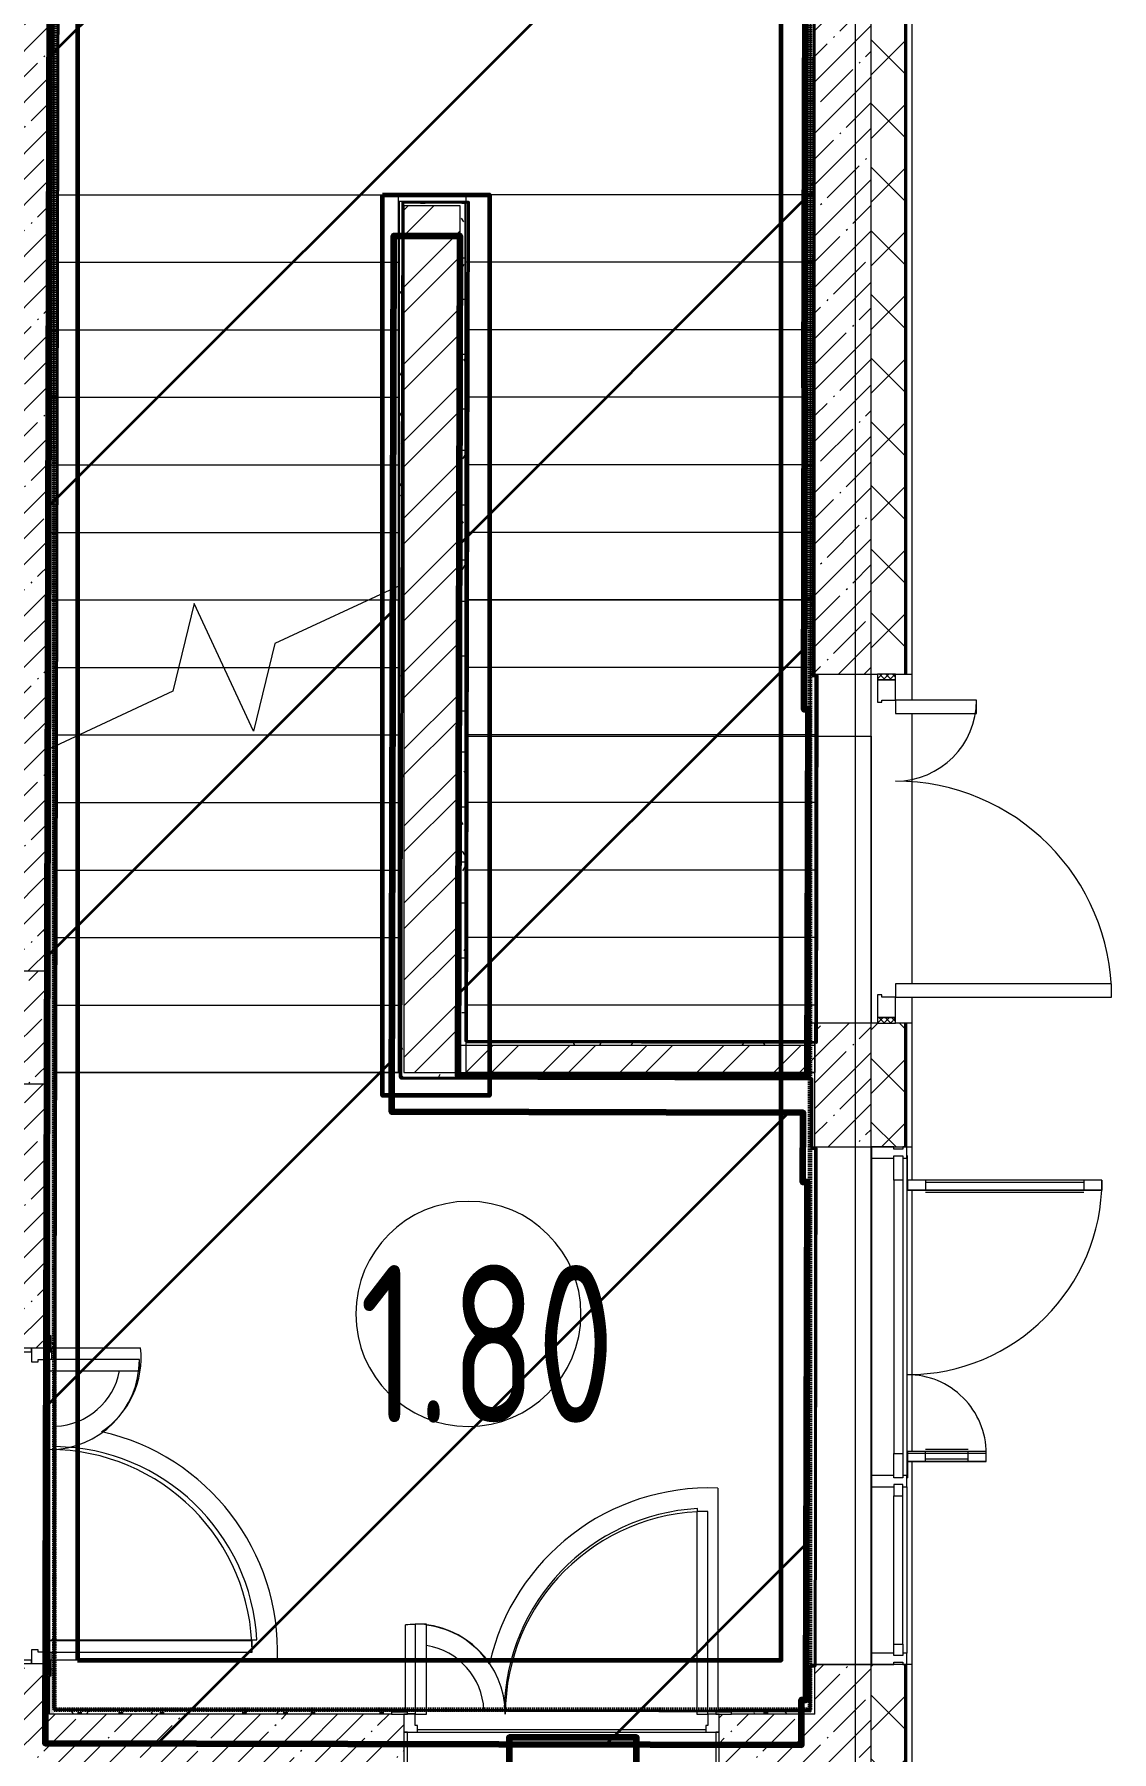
# Model space of a CAD drawing. Header units: millimetres. Extents: x -249154 to 415037, y -45458 to 354837.
# Drawn here: x 121428 to 126213, y 10297 to 17926 of the extents above; entities that cross this region are included whole.
import ezdxf

# ---------------------------------------------------------------- set-up
doc = ezdxf.new("R2010")
doc.units = ezdxf.units.MM
doc.linetypes.add('200_ШТРИХ__ш1_п0_6_', pattern=[320, 200, -120])
doc.linetypes.add('Штрих короткий', pattern=[600, 300, -300])
for name, color, linetype, lineweight in [('0) НЗ Ремонт штукатурка', 6, 'Continuous', 60), ('1) FK13', 152, 'Continuous', 40), ('3.4) Ремонт базовой шпаклевки', 6, 'Continuous', 60), ('3.4) Шп. баз 4 в 525 поз 4838м2', 160, 'Continuous', 140), ('3.4) Шп. фин 4 в 529 поз 11227м2', 6, 'Continuous', 140), ('4) демонтаж НЗ №2', 1, 'Continuous', 35), ('4.1) Дм уборка мусора НЗ 2', 20, 'Continuous', 35), ('501 заделка отвертсии ком', 5, 'Continuous', 158), ('549 штукатурка гипсом', 40, 'Continuous', 60), ('A-AREA-IDEN', 7, 'Continuous', 9), ('A-DETL-GENF', 7, 'Continuous', 9), ('A-DOOR-2', 7, 'Continuous', 5), ('A-DOOR-FRAM-2', 7, 'Continuous', 5), ('A-FLOR', 7, 'Continuous', 9), ('A-GLAZ', 7, 'Continuous', 9), ('A-GLAZ-1', 7, 'Continuous', 5), ('A-GLAZ-CWMG', 7, 'Continuous', 9), ('A-GLAZ-CWMG-1', 7, 'Continuous', 20), ('A-WALL', 7, 'Continuous', 5), ('I-WALL', 7, 'Continuous', 5), ('S-COLS', 7, 'Continuous', 9), ('S-COLS-1', 7, 'Continuous', 5), ('S-STRS', 7, 'Continuous', 9), ('S-STRS-MBND', 7, 'Continuous', 9), ('Оси', 7, 'Continuous', 9)]:
    doc.layers.add(name, color=color, linetype=linetype, lineweight=lineweight)
for name, color, linetype, lineweight, true_color in [('A-DOOR-1', 7, 'Continuous', 5, 0xc0c0c0), ('A-DOOR-FRAM-1', 7, 'Continuous', 5, 0xc0c0c0), ('A-WALL-1', 9, 'Continuous', 5, 0x808080), ('A-WALL-FNSH-1', 9, 'Continuous', 5, 0x808080)]:
    doc.layers.add(name, color=color, linetype=linetype, lineweight=lineweight, true_color=true_color)
doc.styles.add('СПДС', font='ГОСТ тип А.ttf', dxfattribs={"width": 0.9})
pattern_1 = [(45, (64.7, -136.06), (-114.04925, 114.04925), []), (45, (178.75, -136.06), (-114.04925, 114.04925), [201.612, -40.322, 6.706, -33.617])]
pattern_2 = [(45, (64.7, -136.06), (-171.0739, 171.0739), []), (45, (178.75, -136.06), (-171.0739, 171.0739), [])]
pattern_3 = [(0, (64.7, -136.06), (243.84, 60.96), [20.117, -162.763, 20.117, -162.763, -975.36]), (0, (64.7, -136.06), (243.84, 60.96), [-365.76, 20.117, -345.643, 20.117, -162.763, -426.72]), (0, (64.7, -136.06), (243.84, 60.96), [-914.4, 20.117, -101.803, 20.117, -284.683]), (120, (156.14, -105.58), (-174.71291, 180.691634), [20.117, -162.763, 20.117, -162.763, -975.36]), (120, (156.14, -105.58), (-174.71291, 180.691634), [-365.76, 20.117, -345.643, 20.117, -162.763, -426.72]), (120, (156.14, -105.58), (-174.71291, 180.691634), [-914.4, 20.117, -101.803, 20.117, -284.683]), (240, (186.62, 16.34), (-69.12709, -241.651634), [20.117, -162.763, 20.117, -162.763, -975.36]), (240, (186.62, 16.34), (-69.12709, -241.651634), [-365.76, 20.117, -345.643, 20.117, -162.763, -426.72]), (240, (186.62, 16.34), (-69.12709, -241.651634), [-914.4, 20.117, -101.803, 20.117, -284.683])]

# ---------------------------------------------------------------- blocks, each defined once
blk = doc.blocks.new('110_Дверь_СКБ_2Ст - Д-5_п_ Из игровой в коридор-32679362-Объем проектирования 1 этажа')
at = {"layer": 'A-DOOR-1'}
for p, q in [((662.5, 1010), (612.5, 1010)), ((612.5, 1010), (612.5, 110)), ((662.5, 110), (662.5, 1010)), ((-637.5, 510), (-637.5, 110)), ((-587.5, 510), (-637.5, 510)), ((-587.5, 110), (-587.5, 510)), ((-637.5, 110), (-587.5, 110)), ((612.5, 110), (662.5, 110))]:
    blk.add_line(p, q, dxfattribs=at)
for centre, radius, start, end in [((662.5, 110), 900, 90, 180), ((-637.5, 110), 400, 360, 90)]:
    blk.add_arc(centre, radius, start, end, dxfattribs=at)
at = {"layer": 'A-DOOR-FRAM-1'}
for p, q in [((-672.5, 118), (-742.5, 118)), ((-742.5, 118), (-742.5, 110)), ((-742.5, 110), (-672.5, 110)), ((-637.5, 110), (-687.5, 110)), ((-687.5, 110), (-687.5, 30)), ((-672.5, 110), (-672.5, 118)), ((-637.5, 60), (-637.5, 110)), ((662.5, 110), (662.5, 60)), ((712.5, 110), (662.5, 110)), ((767.5, 118), (697.5, 118)), ((697.5, 118), (697.5, 110)), ((697.5, 110), (767.5, 110)), ((712.5, 30), (712.5, 110)), ((767.5, 110), (767.5, 118)), ((-687.5, 30), (-627.5, 30)), ((-672.5, 30), (-687.5, 30)), ((-687.5, 30), (-687.5, -110)), ((-672.5, -110), (-672.5, 30)), ((-627.5, 60), (-637.5, 60)), ((-627.5, 30), (-627.5, 60)), ((662.5, 60), (652.5, 60)), ((652.5, 60), (652.5, 30)), ((652.5, 30), (712.5, 30)), ((712.5, 30), (697.5, 30)), ((697.5, 30), (697.5, -110)), ((712.5, -110), (712.5, 30)), ((-672.5, -110), (-742.5, -110)), ((-742.5, -110), (-742.5, -118)), ((-742.5, -118), (-672.5, -118)), ((-687.5, -110), (-672.5, -110)), ((-672.5, -118), (-672.5, -110)), ((697.5, -110), (712.5, -110)), ((767.5, -110), (697.5, -110)), ((697.5, -110), (697.5, -118)), ((697.5, -118), (767.5, -118)), ((767.5, -118), (767.5, -110))]:
    blk.add_line(p, q, dxfattribs=at)
blk = doc.blocks.new('110_Дверь_СКБ_2Ст - Д-1_л_Лестничная клетка EIS60 2-V69-Объем проектирования 1 этажа')
at = {"layer": 'A-DOOR-1'}
for p, q in [((662.5, 1010), (612.5, 1010)), ((612.5, 1010), (612.5, 110)), ((662.5, 110), (662.5, 1010)), ((-637.5, 510), (-637.5, 110)), ((-587.5, 510), (-637.5, 510)), ((-587.5, 110), (-587.5, 510)), ((-637.5, 110), (-587.5, 110)), ((612.5, 110), (662.5, 110))]:
    blk.add_line(p, q, dxfattribs=at)
for centre, radius, start, end in [((662.5, 110), 900, 90, 180), ((-637.5, 110), 400, 360, 90)]:
    blk.add_arc(centre, radius, start, end, dxfattribs=at)
at = {"layer": 'A-DOOR-FRAM-1'}
for p, q in [((-672.5, 118), (-742.5, 118)), ((-742.5, 118), (-742.5, 110)), ((-742.5, 110), (-672.5, 110)), ((-637.5, 110), (-687.5, 110)), ((-687.5, 110), (-687.5, 30)), ((-672.5, 110), (-672.5, 118)), ((-637.5, 60), (-637.5, 110)), ((662.5, 110), (662.5, 60)), ((712.5, 110), (662.5, 110)), ((767.5, 118), (697.5, 118)), ((697.5, 118), (697.5, 110)), ((697.5, 110), (767.5, 110)), ((712.5, 30), (712.5, 110)), ((767.5, 110), (767.5, 118)), ((-687.5, 30), (-627.5, 30)), ((-672.5, 30), (-687.5, 30)), ((-687.5, 30), (-687.5, -110)), ((-672.5, -110), (-672.5, 30)), ((-627.5, 60), (-637.5, 60)), ((-627.5, 30), (-627.5, 60)), ((662.5, 60), (652.5, 60)), ((652.5, 60), (652.5, 30)), ((652.5, 30), (712.5, 30)), ((712.5, 30), (697.5, 30)), ((697.5, 30), (697.5, -110)), ((712.5, -110), (712.5, 30)), ((-672.5, -110), (-742.5, -110)), ((-742.5, -110), (-742.5, -118)), ((-742.5, -118), (-672.5, -118)), ((-687.5, -110), (-672.5, -110)), ((-672.5, -118), (-672.5, -110)), ((697.5, -110), (712.5, -110)), ((767.5, -110), (697.5, -110)), ((697.5, -110), (697.5, -118)), ((697.5, -118), (767.5, -118)), ((767.5, -118), (767.5, -110))]:
    blk.add_line(p, q, dxfattribs=at)
blk = doc.blocks.new('110_Дверь_СКБ_2Ст_Наружная - ДН-3_1_л__ Двухстворчатая 1200 х2900 из подвала EI30-23667726-Объем проектирования 1 этажа')
at = {"layer": 'A-DOOR-2'}
h = blk.add_hatch(dxfattribs=at)
h.set_pattern_fill('FP_165', color=256, style=0, pattern_type=2)
h.set_pattern_definition([(135, (1526.41, 143.685), (-14.14214, -14.14214), []), (225, (1526.41, 143.685), (14.14214, -14.14214), [])])
h.paths.add_polyline_path([(794.5, -31), (794.5, 29), (769.5, 29), (769.9, -51), (794.5, -51)])
at = {"layer": 'A-DOOR-FRAM-2'}
h = blk.add_hatch(dxfattribs=at)
h.set_pattern_fill('FP_166', color=256, style=0, pattern_type=2)
h.set_pattern_definition([(45, (-596.384, 143.685), (-14.1421, 14.1421), []), (135, (-596.384, 143.685), (-14.1421, -14.1421), [])])
h.paths.add_polyline_path([(-730.5, -31), (-730.5, 29), (-755.5, 29), (-755.5, -51), (-730.5, -51)])
at = {"layer": 'A-DOOR-1'}
for p, q in [((679.5, 989), (619.5, 989)), ((619.5, 989), (619.5, 29)), ((679.5, 29), (679.5, 989)), ((-640.5, 389), (-640.5, 29)), ((-580.5, 389), (-640.5, 389)), ((-580.5, 29), (-580.5, 389)), ((-640.5, 29), (-580.5, 29)), ((619.5, 29), (679.5, 29))]:
    blk.add_line(p, q, dxfattribs=at)
for centre, radius, start, end in [((679.5, 29), 960, 90, 180), ((-640.5, 29), 360, 0, 90)]:
    blk.add_arc(centre, radius, start, end, dxfattribs=at)
at = {"layer": 'A-DOOR-FRAM-1'}
for p, q in [((-730.5, 29), (-755.5, 29)), ((-755.5, 29), (-755.5, -51)), ((-640.5, 29), (-730.5, 29)), ((-730.5, 29), (-730.5, -51)), ((-730.5, -51), (-730.5, 29)), ((-640.5, -31), (-640.5, 29)), ((679.5, 29), (679.5, -31)), ((769.5, 29), (679.5, 29)), ((769.5, -51), (769.5, 29)), ((794.5, 29), (769.5, 29)), ((769.5, 29), (769.5, -51)), ((794.5, -51), (794.5, 29)), ((-755.5, -51), (-730.5, -51)), ((-730.5, -51), (-630.5, -51)), ((-630.5, -31), (-640.5, -31)), ((-630.5, -51), (-630.5, -31)), ((679.5, -31), (669.5, -31)), ((669.5, -31), (669.5, -51)), ((669.5, -51), (769.5, -51)), ((769.5, -51), (794.5, -51))]:
    blk.add_line(p, q, dxfattribs=at)
blk = doc.blocks.new('PNS_Панель прямоугольная - Нр_Стекло - 40мм-24160822-Объем проектирования 1 этажа')
at = {"layer": 'A-GLAZ'}
for p, q in [((-380, 0), (-380, 40)), ((-380, 40), (-330, 40)), ((-330, 40), (-330, 0)), ((380, 40), (330, 40)), ((330, 40), (330, 0)), ((380, 0), (380, 40)), ((-330, 0), (-380, 0)), ((330, 0), (380, 0))]:
    blk.add_line(p, q, dxfattribs=at)
at = {"layer": 'A-GLAZ-1'}
for p, q in [((-330, 40), (330, 40)), ((-330, 0), (330, 0))]:
    blk.add_line(p, q, dxfattribs=at)
blk = doc.blocks.new('Прямоугольный импост - Импост структурный с накладкой - 160мм-23689442-Объем проектирования 1 этажа')
at = {"layer": 'A-GLAZ-CWMG'}
for p, q in [((125081, 11610), (125081, 10870)), ((125238, 11610), (125238, 10870))]:
    blk.add_line(p, q, dxfattribs=at)
blk = doc.blocks.new('Прямоугольный импост - Импост структурный с накладкой - 160мм-18691760-Объем проектирования 1 этажа')
at = {"layer": 'A-GLAZ-CWMG-1'}
for p, q in [((-50, 0), (-50, 17)), ((-50, 17), (0, 17)), ((0, 0), (-10, 0)), ((-10, 0), (-10, -40)), ((0, 17), (0, 0)), ((-50, -140), (-50, -40)), ((-10, -40), (0, -40)), ((0, -40), (0, -140)), ((0, -140), (-50, -140))]:
    blk.add_line(p, q, dxfattribs=at)
blk = doc.blocks.new('Дверь_Витражная_СКБ_2Ст - ВН-6-31912847-Объем проектирования 1 этажа')
at = {"layer": 'A-DETL-GENF'}
for p, q in [((-715, -20), (-715, -17)), ((-715, -17), (-715, -20)), ((-607, -20), (-715, -20)), ((-715, -20), (-607, -20)), ((-598, -20), (-643, -20)), ((-643, -370), (-643, -20)), ((-598, -20), (-643, -20)), ((-643, -20), (-643, -370)), ((-607, -17), (-607, -20)), ((-607, -20), (-607, -17)), ((-598, -370), (-598, -20)), ((-598, -370), (-598, -20)), ((562, -20), (607, -20)), ((562, -884), (562, -20)), ((562, -20), (562, -884)), ((607, -20), (562, -20)), ((607, -17), (607, -20)), ((607, -17), (607, -20)), ((607, -884), (607, -20)), ((607, -884), (607, -20)), ((607, -20), (715, -20)), ((607, -20), (715, -20)), ((715, -20), (715, -17)), ((715, -20), (715, -17)), ((-643, -100), (-598, -100)), ((-633, -290), (-633, -100)), ((-589, -290), (-589, -100)), ((553, -804), (553, -100)), ((607, -100), (562, -100)), ((597, -804), (597, -100)), ((-643, -290), (-598, -290)), ((-643, -370), (-598, -370)), ((-643, -370), (-598, -370)), ((607, -804), (562, -804)), ((607, -884), (562, -884)), ((562, -884), (607, -884))]:
    blk.add_line(p, q, dxfattribs=at)
at = {"layer": 'A-DOOR-1'}
for p, q in [((-715, 40), (-607, 40)), ((-715, 0), (-715, 40)), ((-607, 40), (-607, 0)), ((607, 40), (715, 40)), ((607, 0), (607, 40)), ((715, 40), (715, 0)), ((-607, 0), (-715, 0)), ((-607, -370), (-607, -20)), ((715, 0), (607, 0)), ((607, -884), (607, -20))]:
    blk.add_line(p, q, dxfattribs=at)
for centre, radius, start, end in [((-607, -20), 350, 270, 0), ((607, -20), 864, 180, 270)]:
    blk.add_arc(centre, radius, start, end, dxfattribs=at)
blk = doc.blocks.new('Прямоугольный импост - Импост структурный с накладкой - 160мм-23689444-Объем проектирования 1 этажа')
at = {"layer": 'A-GLAZ-CWMG'}
for p, q in [((125081, 13070), (125081, 11660)), ((125238, 13070), (125238, 11660)), ((125181, 12972), (125181, 11758)), ((125221, 12972), (125221, 11758))]:
    blk.add_line(p, q, dxfattribs=at)
blk = doc.blocks.new('Прямоугольный импост - Импост структурный с накладкой - 160мм-22960522-Объем проектирования 1 этажа')
at = {"layer": 'A-GLAZ-CWMG-1'}
for p, q in [((-25, 0), (-25, 17)), ((-25, 17), (25, 17)), ((25, 17), (25, 0)), ((-25, -140), (-25, -40)), ((25, -40), (25, -140)), ((25, -140), (-25, -140))]:
    blk.add_line(p, q, dxfattribs=at)
blk = doc.blocks.new('Прямоугольный импост - Импост структурный с накладкой - 160мм-18691766-Объем проектирования 1 этажа')
at = {"layer": 'A-GLAZ-CWMG-1'}
for p, q in [((0, 17), (-50, 17)), ((-50, 17), (-50, 0)), ((-10, -40), (-10, 0)), ((-10, 0), (0, 0)), ((0, 0), (0, 17)), ((-50, -40), (-50, -140)), ((0, -40), (-10, -40)), ((0, -140), (0, -40)), ((-50, -140), (0, -140))]:
    blk.add_line(p, q, dxfattribs=at)
blk = doc.blocks.new('BSC_Колонна _Прямоугольная - 500х500-22291386-Объем проектирования 1 этажа')
at = {"layer": 'S-COLS-1'}
h = blk.add_hatch(dxfattribs=at)
h.set_pattern_fill('FP_171', color=256, style=0, pattern_type=2)
h.set_pattern_definition([(45, (-121180, -13650), (-114.04925, 114.04925), []), (45, (-121065.95, -13650), (-114.04925, 114.04925), [201.613, -40.323, 6.706, -33.617])])
h.paths.add_polyline_path([(109, -250), (250, -250), (250, 250), (-250, 250), (-250, -250), (99.8, -250)])
for p, q in [((250, 250), (-250, 250)), ((-250, 250), (-250, -250)), ((250, -250), (250, 250)), ((-250, -250), (250, -250))]:
    blk.add_line(p, q, dxfattribs=at)
blk = doc.blocks.new('Марка_Помещения - Номер-25198446-Объем проектирования 1 этажа')
at = {"layer": 'A-AREA-IDEN'}
for start, end in [(360, 180), (180, 360)]:
    blk.add_arc((0, 0), 2.5, start, end, dxfattribs=at)

msp = doc.modelspace()

# ---------------------------------------------------------------- hatches: boundary and pattern name
at = {"layer": '4.1) Дм уборка мусора НЗ 2'}
h = msp.add_hatch(dxfattribs=at)
h.set_pattern_fill('ANSI31', color=1, scale=444)
h.paths.add_polyline_path([(123025.3, 17031.7), (123317.3, 17031), (123308.5, 13301.1), (124862.5, 13297.4), (124866.4, 14926.4), (124846.4, 14926.4), (124849.7, 16356.6), (124848.7, 16356.6), (124852.9, 18117.9), (124458.3, 18118.9), (121494.9, 18125.8), (121485, 13944.7), (121476.6, 10335.3), (124834.6, 10327.5), (124835, 10527.5), (124856, 10527.4), (124861.4, 12826.4), (124841.4, 12826.5), (124842.2, 13135.5), (123016.2, 13139.7)])
at = {"layer": 'A-WALL'}
h = msp.add_hatch(dxfattribs=at)
h.set_pattern_fill('FP_24', color=256, style=0, pattern_type=2)
h.set_pattern_definition([(45, (64.7, -136.06), (-141.42136, 141.42136), []), (135, (64.7, -136.06), (-141.42136, -141.42136), [])])
h.paths.add_polyline_path([(125294.7, -386.1), (125294.7, 7564), (125144.7, 7564), (125144.7, -386.1), (125288.9, -386.1)])
h.paths.add_polyline_path([(125293.1, 8764), (125294.7, 8764), (125294.7, 10683.9), (125144.7, 10683.9), (125144.7, 8764)])
h.paths.add_polyline_path([(125294.7, 12983.9), (125294.7, 13533.9), (125144.7, 13533.9), (125144.7, 12983.9)])
h.paths.add_polyline_path([(125144.7, 15083.9), (125294.7, 15083.9), (125294.7, 21413.9), (125144.7, 21413.9), (125144.7, 16816.4)])
at = {"layer": 'I-WALL'}
h = msp.add_hatch(dxfattribs=at)
h.set_pattern_fill('FP_1', color=256, style=0, pattern_type=2)
h.set_pattern_definition(pattern_1)
h.paths.add_polyline_path([(124944.7, 10463.9), (125144.7, 10463.9), (125144.7, 10683.9), (124894.7, 10683.9), (124894.7, 10463.9)])
h.paths.add_polyline_path([(124894.7, 12983.9), (125144.7, 12983.9), (125144.7, 13533.9), (124894.7, 13533.9), (124894.7, 13106.4)])
h.paths.add_polyline_path([(124894.7, 15083.9), (125144.7, 15083.9), (125144.7, 21263.9), (124894.7, 21263.9), (124894.7, 15413.9)])
h = msp.add_hatch(dxfattribs=at)
h.set_pattern_fill('FP_191', color=256, style=0, pattern_type=2)
h.set_pattern_definition(pattern_3)
h.paths.add_polyline_path([(121494.7, 10463.9), (121514.7, 10463.9), (121514.7, 10663.9), (121502.7, 10663.9), (121502.7, 10633.9), (121494.7, 10633.9)])
h.paths.add_polyline_path([(121514.7, 12113.9), (121514.7, 18680.9), (121494.7, 18693.9), (121494.9, 12143.9), (121502.7, 12143.9), (121502.7, 12113.9)])
h.paths.add_polyline_path([(121514.7, 18681.9), (121514.7, 18692.9), (121496.4, 18692.9)])
h = msp.add_hatch(dxfattribs=at)
h.set_pattern_fill('FP_191', color=256, style=0, pattern_type=2)
h.set_pattern_definition(pattern_3)
h.paths.add_polyline_path([(124894.7, 13433.9), (124894.7, 13533.9), (124874.7, 13533.9), (124875.7, 13453.9)])
h.paths.add_polyline_path([(124894.7, 13433.9), (124874.7, 13453.9), (124874.7, 13433.9)])
h.paths.add_polyline_path([(124874.7, 15083.9), (124894.7, 15083.9), (124894.7, 18713.9), (124874.7, 18713.9), (124874.7, 15097.5)])
h = msp.add_hatch(dxfattribs=at)
h.set_pattern_fill('FP_1', color=256, style=0, pattern_type=2)
h.set_pattern_definition(pattern_1)
h.paths.add_polyline_path([(121274.7, 10243.9), (121494.7, 10243.9), (121494.7, 10688.9), (121274.7, 10688.9), (121274.7, 10246.7)])
h.paths.add_polyline_path([(121444.7, 12088.9), (121494.7, 12088.9), (121494.7, 13263.9), (121274.7, 13263.9), (121274.7, 12088.9), (121414.7, 12088.9)])
h.paths.add_polyline_path([(121274.7, 13763.9), (121494.7, 13763.9), (121494.7, 18463.9), (121274.7, 18463.9), (121274.7, 13783.9)])
h = msp.add_hatch(dxfattribs=at)
h.set_pattern_fill('FP_191', color=256, style=0, pattern_type=2)
h.set_pattern_definition(pattern_3)
h.paths.add_polyline_path([(123049.7, 13313.9), (123069.7, 13313.9), (123069.7, 17183.9), (123049.7, 17183.9), (123049.7, 13433.9)])
h = msp.add_hatch(dxfattribs=at)
h.set_pattern_fill('FP_191', color=256, style=0, pattern_type=2)
h.set_pattern_definition(pattern_3)
h.paths.add_polyline_path([(123339.7, 17163.9), (123339.7, 17183.9), (123069.7, 17183.9), (123069.7, 17163.9), (123319.7, 17163.9)])
h = msp.add_hatch(dxfattribs=at)
h.set_pattern_fill('FP_79', color=256, style=0, pattern_type=2)
h.set_pattern_definition(pattern_2)
h.paths.add_polyline_path([(123069.7, 13433.9), (123319.7, 13433.9), (123319.7, 17163.9), (123069.7, 17163.9), (123069.7, 13613.9)])
h = msp.add_hatch(dxfattribs=at)
h.set_pattern_fill('FP_191', color=256, style=0, pattern_type=2)
h.set_pattern_definition(pattern_3)
h.paths.add_polyline_path([(123319.7, 13433.9), (123339.7, 13433.9), (123338.4, 13452.6)])
h.paths.add_polyline_path([(123319.7, 13433.9), (123339.7, 13454.9), (123339.7, 17163.9), (123319.7, 17163.9), (123319.7, 13613.9)])
h = msp.add_hatch(dxfattribs=at)
h.set_pattern_fill('FP_79', color=256, style=0, pattern_type=2)
h.set_pattern_definition(pattern_2)
h.paths.add_polyline_path([(123319.7, 13313.9), (124894.7, 13313.9), (124894.7, 13433.9), (123069.7, 13433.9), (123069.7, 13313.9)])
h = msp.add_hatch(dxfattribs=at)
h.set_pattern_fill('FP_191', color=256, style=0, pattern_type=2)
h.set_pattern_definition(pattern_3)
h.paths.add_polyline_path([(124557.2, 13433.9), (124874.7, 13433.9), (124874.7, 13453.9), (123340.7, 13453.9), (123340.5, 13433.9), (123525.7, 13433.9)])
h = msp.add_hatch(dxfattribs=at)
h.set_pattern_fill('FP_191', color=256, style=0, pattern_type=2)
h.set_pattern_definition(pattern_3)
h.paths.add_polyline_path([(124872, 13293.9), (124874.7, 13293.9), (124874.7, 13313.9), (123049.7, 13313.9), (123049.7, 13293.9), (124557.2, 13293.9)])
h = msp.add_hatch(dxfattribs=at)
h.set_pattern_fill('FP_1', color=256, style=0, pattern_type=2)
h.set_pattern_definition(pattern_1)
h.paths.add_polyline_path([(125144.7, 10243.9), (125144.7, 10463.9), (124469.7, 10463.9), (124469.7, 10243.9), (124994.7, 10243.9)])
h.paths.add_polyline_path([(122321.7, 10243.9), (123069.7, 10243.9), (123069.7, 10463.9), (121494.7, 10463.9), (121494.7, 10243.9)])
h = msp.add_hatch(dxfattribs=at)
h.set_pattern_fill('FP_191', color=256, style=0, pattern_type=2)
h.set_pattern_definition(pattern_3)
h.paths.add_polyline_path([(122494.2, 10463.9), (123014.7, 10464.3), (123014.7, 10471.9), (123044.7, 10471.9), (123044.7, 10483.9), (121515.7, 10483), (121514.7, 10463.9), (122416.7, 10463.9)])
h.paths.add_polyline_path([(124894.7, 10463.9), (124894.7, 10483.9), (124874.7, 10483.9)])
h.paths.add_polyline_path([(124894.7, 10463.9), (124873.7, 10483.9), (124494.7, 10483.9), (124494.7, 10471.9), (124524.7, 10471.9), (124524.7, 10463.9), (124569.7, 10463.9)])

# ---------------------------------------------------------------- linework, layer by layer
at = {"layer": '0) НЗ Ремонт штукатурка', "color": 3, "linetype": '200_ШТРИХ__ш1_п0_6_', "ltscale": 0.03}
msp.add_lwpolyline([(121515.7, 10484.9), (124873.7, 10484.9), (124873.7, 18693.9), (121515.7, 18693.9)], close=True, dxfattribs=at)
at = {"layer": '1) FK13', "flags": 128}
msp.add_lwpolyline([(124874.2, 10677.1), (124895.2, 10677), (124900.6, 12976), (124880.6, 12976), (124881.3, 13285), (123055.3, 13289.3), (123064.4, 17181.3), (123356.4, 17180.6), (123347.7, 13450.6), (124901.7, 13447), (124905.5, 15076), (124885.5, 15076), (124888.8, 16506.2), (124887.8, 16506.2), (124892, 18267.5), (124497.5, 18268.5), (121534, 18275.4), (121524.2, 14094.3), (121523.2, 14094.3), (121523.2, 14092.1), (121524.2, 14092.1), (121515.7, 10484.9), (124873.7, 10477.1)], close=True, dxfattribs=at)
at = {"layer": '3.4) Ремонт базовой шпаклевки', "linetype": 'Штрих короткий', "ltscale": 0.01}
for points in [[(121620.2, 10703.7), (124744.7, 10703.7), (124744.7, 18276.4), (121620.2, 18276.4)], [(122974.6, 17213.9), (123449.9, 17213.9), (123449.9, 13211.7), (122974.6, 13211.7)]]:
    msp.add_lwpolyline(points, close=True, dxfattribs=at)
at = {"layer": '3.4) Шп. баз 4 в 525 поз 4838м2', "flags": 128}
for points in [[(124861.4, 12826.4), (124841.4, 12826.5), (124842.2, 13135.5), (123016.2, 13139.7), (123025.3, 17031.7), (123317.3, 17031), (123308.5, 13301.1), (124862.5, 13297.4), (124866.4, 14926.4), (124846.4, 14926.4), (124849.7, 16356.6), (124848.7, 16356.6), (124852.9, 18117.9), (124458.3, 18118.9), (121494.9, 18125.8), (121485, 13944.7), (121484, 13944.7), (121484, 13942.5), (121485, 13942.5)], [(121476.6, 10335.3), (124834.6, 10327.5), (124835, 10527.5), (124856, 10527.4)]]:
    msp.add_lwpolyline(points, dxfattribs=at)
at = {"layer": '3.4) Шп. фин 4 в 529 поз 11227м2', "flags": 128}
msp.add_lwpolyline([(124835, 10527.5), (124856, 10527.4), (124861.4, 12826.4), (124841.4, 12826.5), (124842.2, 13135.5), (123016.2, 13139.7), (123025.3, 17031.7), (123317.3, 17031), (123308.5, 13301.1), (124862.5, 13297.4), (124866.4, 14926.4), (124846.4, 14926.4), (124849.7, 16356.6), (124848.7, 16356.6), (124852.9, 18117.9), (124458.3, 18118.9), (121494.9, 18125.8), (121485, 13944.7), (121484, 13944.7), (121484, 13942.5), (121485, 13942.5), (121476.6, 10335.3), (124834.6, 10327.5)], close=True, dxfattribs=at)
at = {"layer": '4) демонтаж НЗ №2', "flags": 128}
msp.add_lwpolyline([(124835, 10527.5), (124856, 10527.4), (124861.4, 12826.4), (124841.4, 12826.5), (124842.2, 13135.5), (123016.2, 13139.7), (123025.3, 17031.7), (123317.3, 17031), (123308.5, 13301.1), (124862.5, 13297.4), (124866.4, 14926.4), (124846.4, 14926.4), (124849.7, 16356.6), (124848.7, 16356.6), (124852.9, 18117.9), (124458.3, 18118.9), (121494.9, 18125.8), (121485, 13944.7), (121484, 13944.7), (121484, 13942.5), (121485, 13942.5), (121476.6, 10335.3), (124834.6, 10327.5)], close=True, dxfattribs=at)
at = {"layer": '501 заделка отвертсии ком', "ltscale": 0.5}
msp.add_lwpolyline([(123537, 10113.7), (124102.3, 10113.7), (124102.3, 10359.5), (123537, 10359.5)], close=True, dxfattribs=at)
at = {"layer": '549 штукатурка гипсом', "ltscale": 0.01}
for points in [[(121620.2, 10703.7), (124744.7, 10703.7), (124744.7, 18276.4), (121620.2, 18276.4)], [(122974.6, 17213.9), (123449.9, 17213.9), (123449.9, 13211.7), (122974.6, 13211.7)]]:
    msp.add_lwpolyline(points, close=True, dxfattribs=at)
at = {"layer": 'A-FLOR'}
for p, q in [((123339.7, 15413.9), (124874.7, 15413.9)), ((123344.7, 13453.9), (123344.7, 15413.9)), ((124874.7, 13533.9), (124874.7, 15413.9)), ((124894.7, 15083.9), (124894.7, 13533.9)), ((123339.7, 14808.7), (125144.7, 14808.7)), ((125144.7, 14808.7), (125144.7, 13533.9)), ((123044.7, 13613.9), (123049.7, 13613.9)), ((124874.7, 13453.9), (123344.7, 13453.9)), ((123049.7, 13313.9), (121514.7, 13313.9)), ((124894.7, 10683.9), (124894.7, 12983.9)), ((125144.7, 12983.9), (125144.7, 10683.9)), ((121494.7, 12113.9), (121494.7, 12576.4)), ((121505.2, 12038.9), (121505.2, 12091.3)), ((121505.2, 12091.3), (121899.6, 12091.3)), ((121494.7, 12038.9), (121494.7, 10738.9)), ((121522.2, 11652.2), (121522.2, 11742.6)), ((124463.5, 11467.7), (124463.5, 10471.9)), ((124373.5, 11363.9), (124373.5, 11377)), ((123075.9, 10471.9), (123075.9, 10859.9)), ((121502.2, 10788.9), (121502.2, 10793.7)), ((121502.2, 10793.7), (122416.7, 10793.7)), ((121502.2, 10703.9), (121502.2, 10738.9)), ((122507.5, 10703.7), (121502.7, 10703.7)), ((123119.7, 10465.5), (123084.7, 10465.5)), ((123515, 10482.5), (123424.5, 10482.5)), ((124419.7, 10462.5), (124373.5, 10462.5)), ((124409.7, 10393.9), (123129.7, 10393.9)), ((123129.7, 10383.9), (124409.7, 10383.9))]:
    msp.add_line(p, q, dxfattribs=at)
for centre, radius, start, end in [((121508.2, 12046.3), 394, 303.62195, 6.55825), ((121508.2, 12046.3), 394, 303.62195, 6.55825), ((121508.2, 12046.3), 304, 272.63955, 349.07682), ((121508.2, 12046.3), 304, 272.63955, 349.07682), ((121508.2, 10742.3), 1000, 357.78741, 77.3989), ((121508.2, 10742.3), 1000, 357.78741, 77.3989), ((121508.2, 10742.3), 910, 3.23752, 89.11849), ((121508.2, 10742.3), 910, 3.23752, 89.11849), ((124424.9, 10468.5), 1000, 87.78741, 167.3989), ((124424.9, 10468.5), 1000, 87.78741, 167.3989), ((124424.9, 10468.5), 910, 93.23752, 179.11849), ((124424.9, 10468.5), 910, 93.23752, 179.11849), ((123120.9, 10468.5), 394, 90.17146, 96.55825), ((123120.9, 10468.5), 394, 90.17146, 96.55825), ((123120.9, 10468.5), 394, 33.62195, 82.85688), ((123120.9, 10468.5), 394, 33.62195, 82.85688), ((123120.9, 10468.5), 304, 2.63955, 80.73873), ((123120.9, 10468.5), 304, 2.63955, 80.73873)]:
    msp.add_arc(centre, radius, start, end, dxfattribs=at)
at = {"layer": 'A-WALL'}
for p, q in [((125324.7, 21443.9), (125324.7, 14968.9)), ((125294.7, 15083.9), (125294.7, 21413.9)), ((125297.7, 15083.9), (125297.7, 21416.9)), ((125144.7, 8764), (125144.7, 21263.9)), ((121514.7, 16094.3), (121514.7, 18693.9)), ((124874.7, 18693.9), (124874.7, 15413.9)), ((123319.7, 17163.9), (123069.7, 17163.9)), ((123319.7, 13433.9), (123319.7, 17163.9)), ((123339.7, 17163.9), (123339.7, 13453.9)), ((125302.7, 15083.9), (125324.7, 15083.9)), ((125324.7, 14908.9), (125324.7, 13708.9)), ((125324.7, 13648.9), (125324.7, 12835.9)), ((125294.7, 12983.9), (125294.7, 13533.9)), ((125297.7, 12983.9), (125297.7, 13533.9)), ((125324.7, 13533.9), (125302.7, 13533.9)), ((123344.7, 13453.9), (123340.7, 13453.9)), ((123049.7, 13293.9), (124874.7, 13293.9)), ((125302.7, 12983.9), (125324.7, 12983.9)), ((125324.7, 12790.9), (125324.7, 11630.9)), ((125324.7, 11585.9), (125324.7, -416.1)), ((124874.7, 10483.9), (124874.7, 10684.9)), ((125294.7, 8764), (125294.7, 10683.9)), ((125297.7, 8764), (125297.7, 10683.9)), ((125324.7, 10683.9), (125302.7, 10683.9)), ((121514.7, 10663.9), (121514.7, 10483.9)), ((123044.7, 10483.9), (121514.7, 10483.9)), ((121514.7, 10483.9), (121515.7, 10483.9)), ((121515.7, 10483.9), (123044.7, 10483.9)), ((121515.7, 10483.9), (121515.7, 10483.9)), ((124873.7, 10483.9), (124494.7, 10483.9)), ((124494.7, 10483.9), (124873.7, 10483.9)), ((124873.7, 10483.9), (124873.7, 10484.9)), ((124873.7, 10483.9), (124874.7, 10483.9)), ((124873.7, 10483.9), (124874.7, 10483.9))]:
    msp.add_line(p, q, dxfattribs=at)
at = {"layer": 'A-WALL-1'}
for p, q in [((124894.7, 18713.9), (124894.7, 15083.9)), ((121494.7, 13763.9), (121494.7, 18463.9)), ((123339.7, 17183.9), (123049.7, 17183.9)), ((123069.7, 17163.9), (123069.7, 13313.9)), ((121514.7, 16085), (121514.7, 16094.3)), ((124874.7, 15083.9), (125172.7, 15083.9)), ((125252.7, 15083.9), (125294.7, 15083.9)), ((125172.7, 13533.9), (124874.7, 13533.9)), ((124894.7, 13313.9), (124894.7, 13533.9)), ((125294.7, 13533.9), (125252.7, 13533.9)), ((124894.7, 13433.9), (123319.7, 13433.9)), ((123069.7, 13313.9), (124894.7, 13313.9)), ((124894.7, 12983.9), (124894.7, 13313.9)), ((121494.7, 12576.4), (121494.7, 13263.9)), ((124874.7, 12983.9), (125294.7, 12983.9)), ((121502.7, 12113.9), (121514.7, 12113.9)), ((124894.7, 10684.9), (124874.7, 10684.9)), ((124894.7, 10463.9), (124894.7, 10683.9)), ((125294.7, 10683.9), (125144.7, 10683.9)), ((121494.7, 10463.9), (121494.7, 10633.9)), ((121514.7, 10663.9), (121502.7, 10663.9)), ((123014.7, 10463.9), (121494.7, 10463.9)), ((123044.7, 10471.9), (123044.7, 10483.9)), ((124494.7, 10483.9), (124494.7, 10471.9)), ((124894.7, 10463.9), (124524.7, 10463.9))]:
    msp.add_line(p, q, dxfattribs=at)
at = {"layer": 'A-WALL-FNSH-1'}
for p, q in [((125302.7, 15083.9), (125302.7, 21421.9)), ((121515.7, 16094.3), (121515.7, 18692.9)), ((124873.7, 18692.9), (124873.7, 15083.9)), ((123048.7, 17184.9), (123048.7, 13293.9)), ((123049.7, 13292.9), (123049.7, 17183.9)), ((123339.7, 17183.9), (123339.7, 17163.9)), ((121514.7, 16094.3), (121515.7, 16094.3)), ((121515.7, 16085), (121514.7, 16085)), ((121514.7, 16085), (121514.7, 12113.9)), ((121515.7, 13612.4), (121515.7, 16085)), ((124873.7, 15083.9), (124874.7, 15083.9)), ((125294.7, 15083.9), (125302.7, 15083.9)), ((121515.7, 13613.9), (121514.7, 13613.9)), ((121514.7, 13612.4), (121515.7, 13612.4)), ((124874.7, 13533.9), (124873.7, 13533.9)), ((124873.7, 13533.9), (124873.7, 12983.9)), ((124874.7, 12983.9), (124874.7, 13533.9)), ((125302.7, 13533.9), (125294.7, 13533.9)), ((125302.7, 12983.9), (125302.7, 13533.9)), ((124874.7, 13454.9), (123339.7, 13454.9)), ((123049.7, 13292.9), (124874.7, 13292.9)), ((124873.7, 12983.9), (124874.7, 12983.9)), ((125294.7, 12983.9), (125302.7, 12983.9)), ((121514.7, 12088.9), (121515.7, 12088.9)), ((121515.7, 10688.9), (121514.7, 10688.9)), ((124874.7, 10684.9), (124873.7, 10684.9)), ((124873.7, 10684.9), (124873.7, 10484.9)), ((124874.7, 10683.9), (124873.7, 10683.9)), ((125144.7, 10684.9), (124894.7, 10684.9)), ((124894.7, 10683.9), (125144.7, 10683.9)), ((125302.7, 10683.9), (125294.7, 10683.9)), ((125302.7, 8764), (125302.7, 10683.9)), ((123069.7, 10484.9), (121515.7, 10484.9)), ((123044.7, 10483.9), (123069.7, 10483.9)), ((123069.7, 10483.9), (123069.7, 10484.9)), ((124469.7, 10484.9), (124469.7, 10483.9)), ((124469.7, 10483.9), (124494.7, 10483.9)), ((124873.7, 10484.9), (124864.2, 10484.9))]:
    msp.add_line(p, q, dxfattribs=at)
at = {"layer": 'I-WALL'}
for p, q in [((123048.7, 17184.9), (123340.7, 17184.9)), ((123049.7, 17184.9), (123049.7, 17183.9)), ((123340.7, 17183.9), (123339.7, 17183.9)), ((123340.7, 17184.9), (123340.7, 13453.9)), ((121515.7, 16094.3), (121515.7, 16085)), ((121515.7, 13612.4), (121515.7, 12088.9)), ((123339.7, 13453.9), (123340.7, 13453.9)), ((123048.7, 13292.9), (123048.7, 13293.9)), ((123048.7, 13293.9), (123049.7, 13293.9)), ((123049.7, 13292.9), (123048.7, 13292.9)), ((121515.7, 13014.4), (121514.7, 13014.4)), ((121515.7, 13013.9), (121514.7, 13013.9)), ((121514.7, 12088.9), (121514.7, 12113.9)), ((121514.7, 12038.9), (121514.7, 12088.5)), ((121515.7, 12088.2), (121515.7, 12038.9)), ((121514.7, 10788.9), (121514.7, 11988.9)), ((121515.7, 11988.9), (121515.7, 10788.9)), ((121514.7, 10704.9), (121514.7, 10738.9)), ((121514.7, 10663.9), (121514.7, 10703.7)), ((121515.7, 10738.9), (121515.7, 10705)), ((121515.7, 10703.7), (121515.7, 10483.9)), ((124469.7, 10484.9), (124864.2, 10484.9)), ((124864.2, 10483.9), (124864.2, 10484.9))]:
    msp.add_line(p, q, dxfattribs=at)
at = {"layer": 'S-STRS'}
for p, q in [((121514.7, 17213.9), (123044.7, 17213.9)), ((121514.7, 17213.9), (123044.7, 17213.9)), ((123044.7, 17213.9), (123344.7, 17213.9)), ((123044.7, 16913.9), (123044.7, 17213.9)), ((124874.7, 17213.9), (123344.7, 17213.9)), ((123344.7, 17213.9), (123344.7, 16913.9)), ((124874.7, 17213.9), (123344.7, 17213.9)), ((121514.7, 16913.9), (123044.7, 16913.9)), ((121514.7, 16913.9), (123044.7, 16913.9)), ((123044.7, 16613.9), (123044.7, 16913.9)), ((123344.7, 16913.9), (123344.7, 16613.9)), ((124874.7, 16913.9), (123344.7, 16913.9)), ((124874.7, 16913.9), (123344.7, 16913.9)), ((121514.7, 16613.9), (123044.7, 16613.9)), ((121514.7, 16613.9), (123044.7, 16613.9)), ((123044.7, 16313.9), (123044.7, 16613.9)), ((123344.7, 16613.9), (123344.7, 16313.9)), ((124874.7, 16613.9), (123344.7, 16613.9)), ((124874.7, 16613.9), (123344.7, 16613.9)), ((121514.7, 16313.9), (123044.7, 16313.9)), ((121514.7, 16313.9), (123044.7, 16313.9)), ((123044.7, 16013.9), (123044.7, 16313.9)), ((123344.7, 16313.9), (123344.7, 16013.9)), ((124874.7, 16313.9), (123344.7, 16313.9)), ((124874.7, 16313.9), (123344.7, 16313.9)), ((121514.3, 16013.9), (123044.7, 16013.9)), ((121514.3, 16013.9), (123044.7, 16013.9)), ((123044.7, 15713.9), (123044.7, 16013.9)), ((123344.7, 16013.9), (123344.7, 15713.9)), ((124874.7, 16013.9), (123344.7, 16013.9)), ((124874.7, 16013.9), (123344.7, 16013.9)), ((121514.7, 15713.9), (123044.7, 15713.9)), ((121514.7, 15713.9), (123044.7, 15713.9)), ((123044.7, 15475.3), (123044.7, 15713.9)), ((123344.7, 15713.9), (123344.7, 15413.9)), ((124874.7, 15713.9), (123344.7, 15713.9)), ((124874.7, 15713.9), (123344.7, 15713.9)), ((121514.7, 15413.9), (122913.1, 15413.9)), ((121514.7, 15413.9), (122913.1, 15413.9)), ((122913.1, 15413.9), (123044.7, 15413.9)), ((122913.1, 15413.9), (123044.7, 15413.9)), ((123044.7, 15413.9), (123044.7, 15475.3)), ((123044.7, 15113.9), (123044.7, 15413.9)), ((124874.7, 15413.9), (123344.7, 15413.9)), ((121514.7, 15113.9), (122068.8, 15113.9)), ((121514.7, 15113.9), (122068.8, 15113.9)), ((122068.8, 15113.9), (122269.7, 15113.9)), ((122068.8, 15113.9), (122269.7, 15113.9)), ((122269.7, 15113.9), (122470.6, 15113.9)), ((122269.7, 15113.9), (122470.6, 15113.9)), ((122470.6, 15113.9), (123044.7, 15113.9)), ((122470.6, 15113.9), (123044.7, 15113.9)), ((123044.7, 14813.9), (123044.7, 15113.9)), ((121514.7, 14813.9), (121626.3, 14813.9)), ((121514.7, 14813.9), (121626.3, 14813.9)), ((121626.3, 14813.9), (123044.7, 14813.9)), ((121626.3, 14813.9), (123044.7, 14813.9)), ((123044.7, 14513.9), (123044.7, 14813.9)), ((121514.7, 14513.9), (123044.7, 14513.9)), ((121514.7, 14513.9), (123044.7, 14513.9)), ((123044.7, 14213.9), (123044.7, 14513.9)), ((121514.7, 14213.9), (123044.7, 14213.9)), ((121514.7, 14213.9), (123044.7, 14213.9)), ((123044.7, 13913.9), (123044.7, 14213.9)), ((121514.7, 13913.9), (123044.7, 13913.9)), ((121514.7, 13913.9), (123044.7, 13913.9)), ((123044.7, 13613.9), (123044.7, 13913.9)), ((121514.7, 13613.9), (123044.7, 13613.9)), ((121514.7, 13613.9), (123044.7, 13613.9)), ((123044.7, 13313.9), (123044.7, 13613.9)), ((121514.7, 13313.9), (123044.7, 13313.9)), ((121514.7, 13313.9), (123044.7, 13313.9))]:
    msp.add_line(p, q, dxfattribs=at)
at = {"layer": 'S-STRS-MBND'}
for p, q in [((121494.7, 18713.9), (121494.7, 17213.9)), ((124894.7, 17213.9), (124894.7, 18713.9)), ((121494.7, 17213.9), (123044.7, 17213.9)), ((121494.7, 15413.9), (121494.7, 17213.9)), ((121494.7, 17213.9), (123044.7, 17213.9)), ((123044.7, 17213.9), (123344.7, 17213.9)), ((123044.7, 15475.3), (123044.7, 17213.9)), ((124894.7, 17213.9), (123344.7, 17213.9)), ((123344.7, 17213.9), (123344.7, 13313.9)), ((124894.7, 17213.9), (123344.7, 17213.9)), ((124894.7, 17213.9), (124894.7, 13313.9)), ((121494.7, 16913.9), (123044.7, 16913.9)), ((121494.7, 16913.9), (123044.7, 16913.9)), ((124894.7, 16913.9), (123344.7, 16913.9)), ((124894.7, 16913.9), (123344.7, 16913.9)), ((121494.7, 16613.9), (123044.7, 16613.9)), ((121494.7, 16613.9), (123044.7, 16613.9)), ((124894.7, 16613.9), (123344.7, 16613.9)), ((124894.7, 16613.9), (123344.7, 16613.9)), ((121494.7, 16313.9), (123044.7, 16313.9)), ((121494.7, 16313.9), (123044.7, 16313.9)), ((124894.7, 16313.9), (123344.7, 16313.9)), ((124894.7, 16313.9), (123344.7, 16313.9)), ((121494.7, 16013.9), (123044.7, 16013.9)), ((121494.7, 16013.9), (123044.7, 16013.9)), ((124894.7, 16013.9), (123344.7, 16013.9)), ((124894.7, 16013.9), (123344.7, 16013.9)), ((121494.7, 15713.9), (123044.7, 15713.9)), ((121494.7, 15713.9), (123044.7, 15713.9)), ((124894.7, 15713.9), (123344.7, 15713.9)), ((124894.7, 15713.9), (123344.7, 15713.9)), ((121494.7, 15413.9), (122913.1, 15413.9)), ((121494.7, 15413.9), (122913.1, 15413.9)), ((123044.7, 15475.3), (122496.3, 15219.6)), ((124894.7, 15413.9), (123344.7, 15413.9)), ((124894.7, 15413.9), (123344.7, 15413.9)), ((122137.6, 15397.2), (122043.1, 15008.3)), ((122401.8, 14830.7), (122137.6, 15397.2)), ((122496.3, 15219.6), (122401.8, 14830.7)), ((121514.7, 15113.9), (122068.8, 15113.9)), ((121514.7, 15113.9), (122068.8, 15113.9)), ((122269.7, 15113.9), (122470.6, 15113.9)), ((122269.7, 15113.9), (122470.6, 15113.9)), ((124894.7, 15113.9), (123344.7, 15113.9)), ((124894.7, 15113.9), (123344.7, 15113.9)), ((122043.1, 15008.3), (121494.7, 14752.5)), ((121514.7, 14813.9), (121626.3, 14813.9)), ((121514.7, 14813.9), (121626.3, 14813.9)), ((124894.7, 14813.9), (123344.7, 14813.9)), ((124894.7, 14813.9), (123344.7, 14813.9)), ((124894.7, 14513.9), (123344.7, 14513.9)), ((124894.7, 14513.9), (123344.7, 14513.9)), ((124894.7, 14213.9), (123344.7, 14213.9)), ((124894.7, 14213.9), (123344.7, 14213.9)), ((124894.7, 13913.9), (123344.7, 13913.9)), ((124894.7, 13913.9), (123344.7, 13913.9)), ((124894.7, 13613.9), (123344.7, 13613.9)), ((124894.7, 13613.9), (123344.7, 13613.9)), ((124894.7, 13313.9), (123344.7, 13313.9))]:
    msp.add_line(p, q, dxfattribs=at)
at = {"layer": 'Оси'}
msp.add_lwpolyline([(125074.7, -2042.3), (125074.7, 2957.7), (125074.7, 16779), (125074.7, 21779)], dxfattribs=at)

# ---------------------------------------------------------------- block references
at = {"layer": 'A-AREA-IDEN', "xscale": 199.9999999999999, "yscale": 199.9999999999999, "zscale": 199.9999999999999}
msp.add_blockref('Марка_Помещения - Номер-25198446-Объем проектирования 1 этажа', (123355.7, 12241.6), dxfattribs=at)
at = {"layer": 'A-DOOR-1'}
for name, p, rotation in [('110_Дверь_СКБ_2Ст_Наружная - ДН-3_1_л__ Двухстворчатая 1200 х2900 из подвала EI30-23667726-Объем проектирования 1 этажа', (125223.7, 14328.4), 269.9999999999999), ('Дверь_Витражная_СКБ_2Ст - ВН-6-31912847-Объем проектирования 1 этажа', (125285.7, 12228.9), 89.99999999999957), ('110_Дверь_СКБ_2Ст - Д-1_л_Лестничная клетка EIS60 2-V69-Объем проектирования 1 этажа', (121384.7, 11401.4), 269.9999999999999)]:
    msp.add_blockref(name, p, dxfattribs=dict(at, rotation=rotation))
msp.add_blockref('110_Дверь_СКБ_2Ст - Д-5_п_ Из игровой в коридор-32679362-Объем проектирования 1 этажа', (123757.2, 10353.9), dxfattribs=at)
at = {"layer": 'A-GLAZ', "color": 3, "rotation": 89.99999999999957}
msp.add_blockref('PNS_Панель прямоугольная - Нр_Стекло - 40мм-24160822-Объем проектирования 1 этажа', (125285.7, 11103.9), dxfattribs=at)
at = {"layer": 'A-GLAZ-CWMG', "extrusion": (0, 0, -1), "rotation": 90.00000000000044}
for name, p in [('Прямоугольный импост - Импост структурный с накладкой - 160мм-18691760-Объем проектирования 1 этажа', (-125285.7, 12983.9)), ('Прямоугольный импост - Импост структурный с накладкой - 160мм-22960522-Объем проектирования 1 этажа', (-125285.7, 11498.9))]:
    msp.add_blockref(name, p, dxfattribs=at)
at = {"layer": 'A-GLAZ-CWMG'}
for name in ['Прямоугольный импост - Импост структурный с накладкой - 160мм-23689444-Объем проектирования 1 этажа', 'Прямоугольный импост - Импост структурный с накладкой - 160мм-23689442-Объем проектирования 1 этажа']:
    msp.add_blockref(name, (64.7, -136.1), dxfattribs=at)
at = {"layer": 'A-GLAZ-CWMG', "rotation": 269.9999999999995}
msp.add_blockref('Прямоугольный импост - Импост структурный с накладкой - 160мм-18691766-Объем проектирования 1 этажа', (125285.7, 10683.9), dxfattribs=at)
at = {"layer": 'S-COLS'}
msp.add_blockref('BSC_Колонна _Прямоугольная - 500х500-22291386-Объем проектирования 1 этажа', (121244.7, 13513.9), dxfattribs=at)

# ---------------------------------------------------------------- texts
at = {"layer": 'A-AREA-IDEN', "insert": (122871.9, 12458.8), "char_height": 700, "width": 1212.151, "attachment_point": 1, "style": 'СПДС'}
msp.add_mtext('1.80', dxfattribs=at)

doc.saveas('drawing.dxf')
